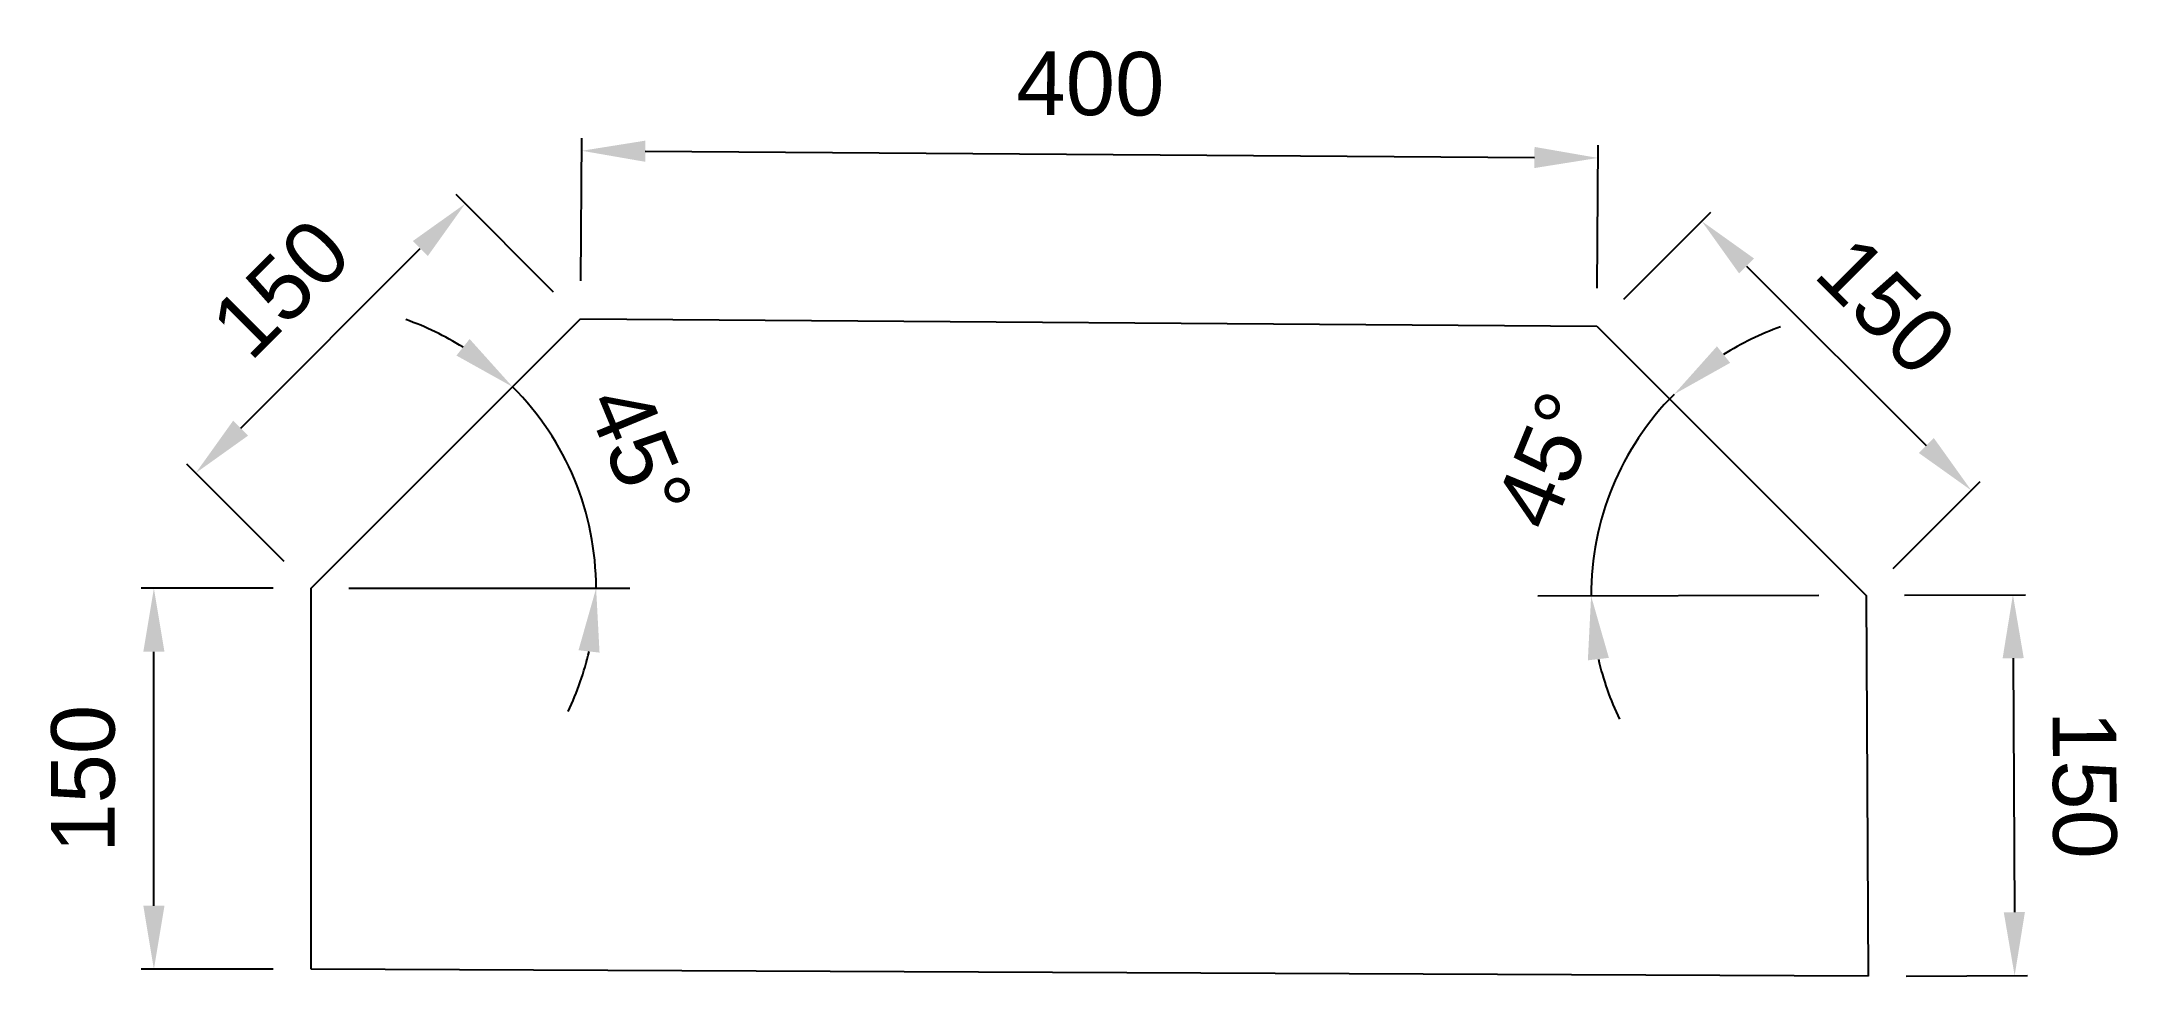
# Model space of a CAD drawing. Header units: millimetres. Extents: x -106 to 715, y -3 to 365.
import ezdxf

# ---------------------------------------------------------------- set-up
doc = ezdxf.new("R2010")
doc.units = ezdxf.units.MM
doc.layers.add('Dimensions', color=7, linetype='Continuous')
doc.styles.add('Annotative', font='arial.ttf')
doc.dimstyles.new('ISO-25', dxfattribs={"dimtxt": 25, "dimasz": 25, "dimexe": 5, "dimexo": 15, "dimgap": 15, "dimtad": 1, "dimtoh": 1, "dimdec": 1, "dimdsep": 46, "dimtxsty": 'Annotative', "dimcen": 15, "dimclrd": 1, "dimclre": 1, "dimadec": 0, "dimazin": 0, "dimtfac": 1, "dimtdec": 1, "dimtmove": 0, "dimatfit": 3, "dimfxl": 1, "dimlwd": -1, "dimlwe": -1, "dimarcsym": 0})

# ---------------------------------------------------------------- blocks, each defined once
blk = doc.blocks.new('*D1')
at = {"layer": 'Defpoints', "color": 0, "transparency": 16777216}
for p in [(506.06, 253.24), (653.48, 188.56), (612.16, 147.22)]:
    blk.add_point(p, dxfattribs=at)
at = {"layer": 'Dimensions', "color": 1, "transparency": 16777216}
for p, q in [((516.66, 263.85), (550.91, 298.12)), ((565.06, 276.91), (635.79, 206.23)), ((622.77, 157.83), (657.01, 192.1))]:
    blk.add_line(p, q, dxfattribs=at)
for points in [[(568, 279.86), (562.11, 273.97), (547.37, 294.59)], [(638.74, 209.18), (632.85, 203.28), (653.48, 188.56)]]:
    blk.add_solid(points, dxfattribs=at)
at = {"layer": 'Dimensions', "color": 0, "transparency": 16777216, "insert": (620.05, 261.21), "char_height": 25, "attachment_point": 5, "rotation": 315.02136, "style": 'Annotative'}
blk.add_mtext('150', dxfattribs=at)
blk = doc.blocks.new('*D2')
at = {"layer": 'Defpoints', "color": 0, "transparency": 16777216}
for p in [(612.16, 147.22), (612.84, -2.78), (670.55, -2.52)]:
    blk.add_point(p, dxfattribs=at)
at = {"layer": 'Dimensions', "color": 1, "transparency": 16777216}
for p, q in [((627.16, 147.28), (674.87, 147.5)), ((669.98, 122.48), (670.44, 22.48)), ((627.84, -2.71), (675.55, -2.5))]:
    blk.add_line(p, q, dxfattribs=at)
for points in [[(674.15, 122.5), (665.82, 122.46), (669.87, 147.48)], [(674.6, 22.5), (666.27, 22.46), (670.55, -2.52)]]:
    blk.add_solid(points, dxfattribs=at)
at = {"layer": 'Dimensions', "color": 0, "transparency": 16777216, "insert": (697.97, 72.61), "char_height": 25, "attachment_point": 5, "rotation": 270.25976, "style": 'Annotative'}
blk.add_mtext('150', dxfattribs=at)
blk = doc.blocks.new('*D3')
at = {"layer": 'Defpoints', "color": 0, "transparency": 16777216}
for p in [(-61.89, 150), (0, 150), (0, 0)]:
    blk.add_point(p, dxfattribs=at)
at = {"layer": 'Dimensions', "color": 1, "transparency": 16777216}
for p, q in [((-15, 150), (-66.89, 150)), ((-61.89, 25), (-61.89, 125)), ((-15, 0), (-66.89, 0))]:
    blk.add_line(p, q, dxfattribs=at)
for points in [[(-66.05, 125), (-57.72, 125), (-61.89, 150)], [(-66.05, 25), (-57.72, 25), (-61.89, 0)]]:
    blk.add_solid(points, dxfattribs=at)
at = {"layer": 'Dimensions', "color": 0, "transparency": 16777216, "insert": (-89.65, 75), "char_height": 25, "attachment_point": 5, "rotation": 90, "style": 'Annotative'}
blk.add_mtext('150', dxfattribs=at)
blk = doc.blocks.new('*D4')
at = {"layer": 'Defpoints', "color": 0, "transparency": 16777216}
for p in [(60.66, 301.47), (106.07, 256.06), (0, 150)]:
    blk.add_point(p, dxfattribs=at)
at = {"layer": 'Dimensions', "color": 1, "transparency": 16777216}
for p, q in [((95.46, 266.67), (57.13, 305.01)), ((-27.73, 213.09), (42.98, 283.8)), ((-10.61, 160.61), (-48.94, 198.95))]:
    blk.add_line(p, q, dxfattribs=at)
for points in [[(40.04, 286.74), (45.93, 280.85), (60.66, 301.47)], [(-30.68, 216.03), (-24.78, 210.14), (-45.41, 195.41)]]:
    blk.add_solid(points, dxfattribs=at)
at = {"layer": 'Dimensions', "color": 0, "transparency": 16777216, "insert": (-12.01, 268.08), "char_height": 25, "attachment_point": 5, "rotation": 44.99828, "style": 'Annotative'}
blk.add_mtext('150', dxfattribs=at)
blk = doc.blocks.new('*D5')
at = {"layer": 'Defpoints', "color": 0, "transparency": 16777216}
for p in [(506.53, 319.47), (106.07, 256.06), (506.06, 253.24)]:
    blk.add_point(p, dxfattribs=at)
at = {"layer": 'Dimensions', "color": 1, "transparency": 16777216}
for p, q in [((106.17, 271.06), (106.57, 327.29)), ((131.54, 322.11), (481.53, 319.65)), ((506.17, 268.24), (506.56, 324.47))]:
    blk.add_line(p, q, dxfattribs=at)
for points in [[(131.56, 326.28), (131.51, 317.95), (106.54, 322.29)], [(481.56, 323.81), (481.5, 315.48), (506.53, 319.47)]]:
    blk.add_solid(points, dxfattribs=at)
at = {"layer": 'Dimensions', "color": 0, "transparency": 16777216, "insert": (306.73, 348.64), "char_height": 25, "attachment_point": 5, "rotation": 359.59613, "style": 'Annotative'}
blk.add_mtext('400', dxfattribs=at)
blk = doc.blocks.new('*D6')
at = {"layer": 'Defpoints', "color": 0, "transparency": 16777216}
for p in [(106.07, 256.06), (108.36, 179.03), (0, 150), (14.9, 150), (125.49, 150)]:
    blk.add_point(p, dxfattribs=at)
at = {"layer": 'Dimensions', "color": 1, "transparency": 16777216}
for start, end in [(57.79375, 70.58922), (0, 44.99828), (334.40905, 347.20453)]:
    blk.add_arc((0, 150), 112.18, start, end, dxfattribs=at)
for points in [[(62.39, 248.17), (57.19, 241.66), (79.32, 229.32)], [(105.25, 125.62), (113.53, 124.69), (112.18, 150)]]:
    blk.add_solid(points, dxfattribs=at)
at = {"layer": 'Dimensions', "color": 0, "transparency": 16777216, "insert": (129.24, 203.53), "char_height": 25, "attachment_point": 5, "rotation": 292.49914, "style": 'Annotative'}
blk.add_mtext('45°', dxfattribs=at)
blk = doc.blocks.new('*D7')
at = {"layer": 'Defpoints', "color": 0, "transparency": 16777216}
for p in [(506.05, 256.62), (518.71, 203.09), (612.42, 150.86), (482.93, 146.91), (593.52, 147.22)]:
    blk.add_point(p, dxfattribs=at)
at = {"layer": 'Dimensions', "color": 1, "transparency": 16777216}
for start, end in [(109.57108, 122.36656), (135.16203, 180.16031), (192.95578, 205.75125)]:
    blk.add_arc((616.02, 147.28), 112.18, start, end, dxfattribs=at)
for points in [[(558.57, 238.78), (553.36, 245.28), (536.47, 226.38)], [(502.56, 121.65), (510.83, 122.61), (503.84, 146.97)]]:
    blk.add_solid(points, dxfattribs=at)
at = {"layer": 'Dimensions', "color": 0, "transparency": 16777216, "insert": (486.62, 200.45), "char_height": 25, "attachment_point": 5, "rotation": 67.66117, "style": 'Annotative'}
blk.add_mtext('45°', dxfattribs=at)

msp = doc.modelspace()

# ---------------------------------------------------------------- linework, layer by layer
at = {"layer": 'Dimensions'}
for p, q in [((0, 150), (106.07, 256.06)), ((106.07, 256.06), (506.06, 253.24)), ((506.06, 253.24), (612.16, 147.22)), ((0, 0), (0, 150)), ((612.16, 147.22), (612.84, -2.78)), ((612.84, -2.78), (0, 0))]:
    msp.add_line(p, q, dxfattribs=at)
at = {"layer": 'Dimensions', "color": 1}
for p, q in [((14.9, 150), (125.49, 150)), ((593.52, 147.22), (482.93, 146.91))]:
    msp.add_line(p, q, dxfattribs=at)

# ---------------------------------------------------------------- dimensions: what is measured, and where the dimension line sits
at = {"layer": 'Dimensions'}
for p1, p2, distance, picture, middle in [((106.07, 256.06), (506.06, 253.24), 66.23, '*D5', (306.73, 348.64)), ((0, 150), (106.07, 256.06), 64.22, '*D4', (-12.01, 268.08)), ((506.06, 253.24), (612.16, 147.22), 58.45, '*D1', (620.05, 261.21)), ((612.16, 147.22), (612.84, -2.78), 57.7, '*D2', (697.97, 72.61))]:
    dim = msp.add_aligned_dim(p1=p1, p2=p2, distance=distance, dimstyle='ISO-25', dxfattribs=at)
    dim.commit()
    dim.dimension.update_dxf_attribs({"geometry": picture, "text_midpoint": middle})
for base, line1, line2, picture, middle in [((108.36, 179.03), ((14.9, 150), (125.49, 150)), ((0, 150), (106.07, 256.06)), '*D6', (129.24, 203.53)), ((518.71, 203.09), ((593.52, 147.22), (482.93, 146.91)), ((612.42, 150.86), (506.05, 256.62)), '*D7', (486.62, 200.45))]:
    dim = msp.add_angular_dim_2l(base=base, line1=line1, line2=line2, dimstyle='ISO-25', dxfattribs=at)
    dim.commit()
    dim.dimension.update_dxf_attribs({"geometry": picture, "text_midpoint": middle})
dim = msp.add_linear_dim(base=(-61.89, 150), p1=(0, 0), p2=(0, 150), angle=90, dimstyle='ISO-25', dxfattribs=at)
dim.commit()
dim.dimension.update_dxf_attribs({"geometry": '*D3', "text_midpoint": (-89.65, 75)})

doc.saveas('drawing.dxf')
